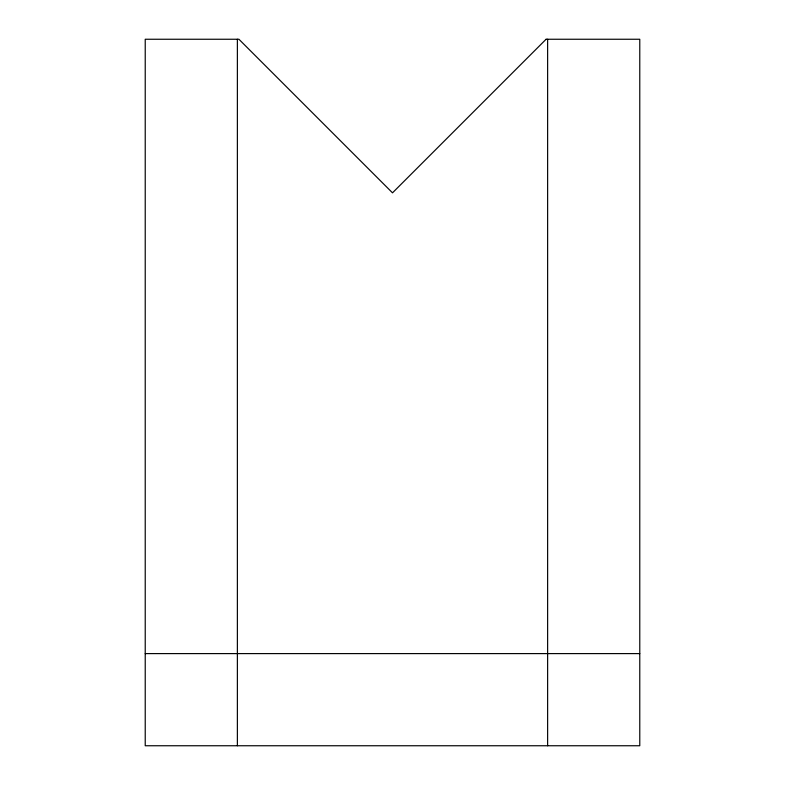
<?xml version="1.0" encoding="UTF-8"?>
<svg xmlns="http://www.w3.org/2000/svg" width="785" height="785" viewBox="0 0 785 785"><rect width="100%" height="100%" fill="white"/><g stroke="black" fill="none" stroke-linecap="round" stroke-linejoin="round"><path stroke-width="1.18" d="M145.225 653.601L639.775 653.601M547.626 39.25L547.626 745.75M237.374 39.25L237.374 745.75M546.085 39.25L392.5 192.835L238.915 39.25L145.225 39.25L145.225 745.75L639.775 745.75L639.775 39.25L546.085 39.25"/></g></svg>
